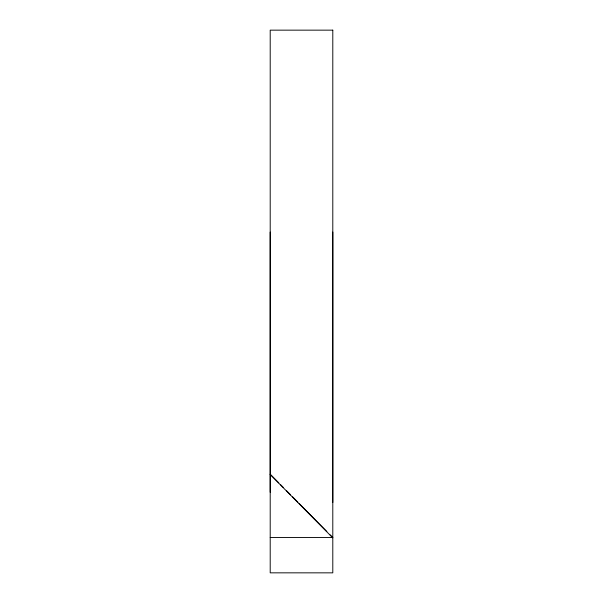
<?xml version="1.0" encoding="UTF-8"?>
<svg xmlns="http://www.w3.org/2000/svg" width="603" height="603" viewBox="0 0 603 603"><rect width="100%" height="100%" fill="white"/><g stroke="black" fill="none" stroke-linecap="round" stroke-linejoin="round"><path stroke-width="0.9" d="M270.204 492.259L270.204 232.065M332.796 502.525L332.796 232.049M270.204 537.529L332.796 537.484L330.158 534.861M270.204 474.169L278.774 482.845M280.749 484.842L283.38 487.51M286.674 490.842L290.631 494.844M292.606 496.849L297.874 502.186M299.194 503.52L326.864 531.529M270.204 474.523L332.796 537.884M332.796 30.15L270.204 30.15L270.204 572.842L332.796 572.85L332.796 30.15"/></g></svg>
